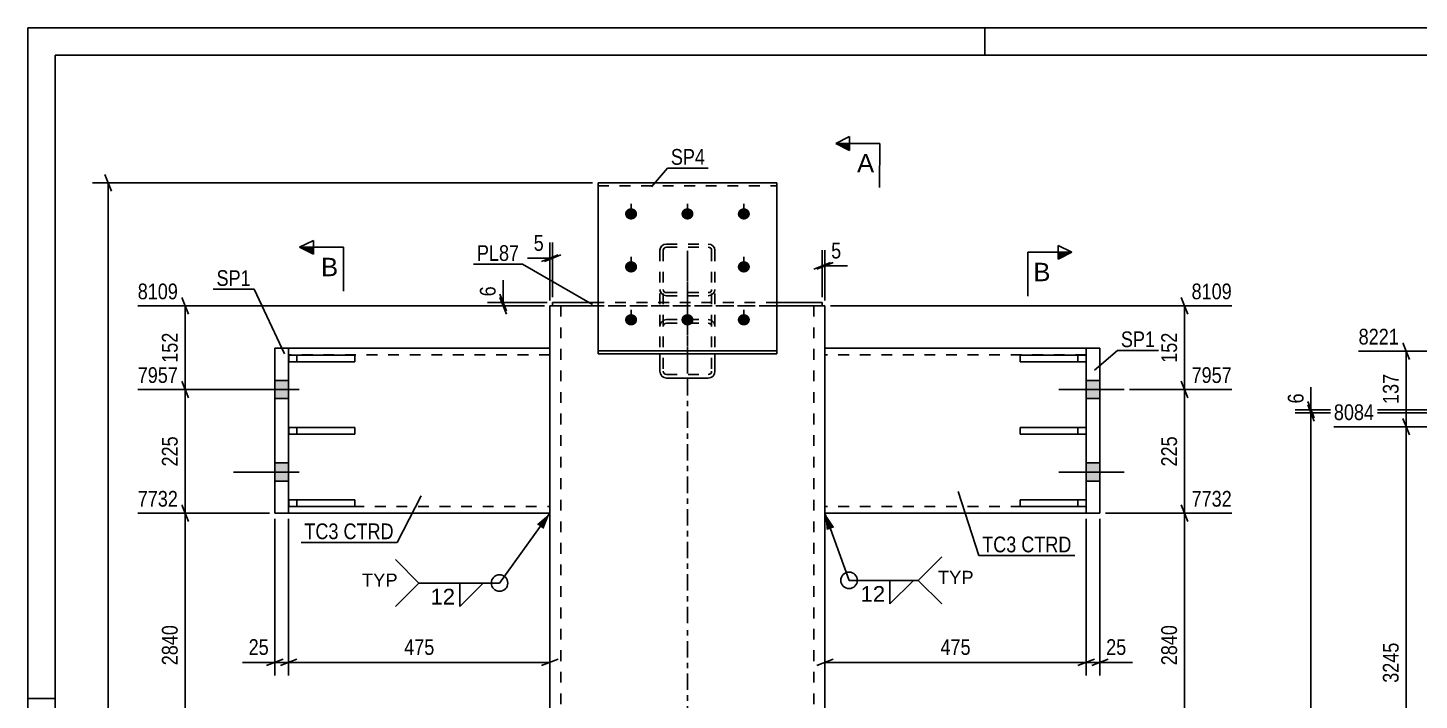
# Model space of a CAD drawing. Header units: millimetres. Extents: x 0 to 594, y 0 to 420.
# Drawn here: x 0 to 253, y 297.7 to 420 of the extents above; entities that cross this region are included whole.
import ezdxf

# ---------------------------------------------------------------- set-up
doc = ezdxf.new("R2010")
doc.units = ezdxf.units.MM
doc.linetypes.add('DXK_LINE_DOT2', pattern=[3.9198, 1.9599, -1.9599])
doc.linetypes.add('DXK_LINE_DOT3', pattern=[5.9187, 2.979, -0.9799, 0.9799, -0.9799])
doc.styles.add('Arial', font='ARIAL.TTF', dxfattribs={"height": 0.2})
doc.styles.add('Arial Narrow', font='ARIALN.TTF', dxfattribs={"height": 0.2})

# ---------------------------------------------------------------- blocks, each defined once
blk = doc.blocks.new('Unknown-681868662-1134')
at = {"color": 5, "linetype": 'Continuous'}
for p, q in [((594, 420), (0, 420)), ((0, 420), (0, 0)), ((174, 415), (174, 420)), ((589, 415), (5, 415)), ((5, 415), (5, 5)), ((5, 298), (0, 298))]:
    blk.add_line(p, q, dxfattribs=at)
blk = doc.blocks.new('Part-681868662-2395 - 2326')
at = {"color": 2, "linetype": 'Continuous'}
for p, q in [((95.42, 370.02), (103.67, 370.02)), ((95.42, 370.02), (95.42, 369.42)), ((95.42, 369.42), (97.1, 369.42)), ((144.42, 370.02), (136.17, 370.02)), ((144.42, 369.42), (142.74, 369.42)), ((144.42, 370.02), (144.42, 369.42))]:
    blk.add_line(p, q, dxfattribs=at)
at = {"color": 7, "linetype": 'DXK_LINE_DOT2'}
for p, q in [((142.74, 369.42), (97.1, 369.42)), ((136.17, 370.02), (103.67, 370.02))]:
    blk.add_line(p, q, dxfattribs=at)
blk = doc.blocks.new('Part-681868662-2547 - 2326')
at = {"color": 2, "linetype": 'Continuous'}
for p, q in [((103.67, 391.79), (136.17, 391.79)), ((103.67, 391.79), (103.67, 360.7)), ((136.17, 391.79), (136.17, 360.7)), ((103.67, 361.25), (136.17, 361.25)), ((103.67, 360.7), (136.17, 360.7))]:
    blk.add_line(p, q, dxfattribs=at)
at = {"color": 7, "linetype": 'DXK_LINE_DOT2'}
blk.add_line((103.67, 391.24), (136.17, 391.24), dxfattribs=at)
blk = doc.blocks.new('Part-681868662-2400 - 2326')
at = {"color": 2, "linetype": 'Continuous'}
for p, q in [((47.43, 334.15), (59.43, 334.15)), ((47.43, 334.15), (47.43, 332.95)), ((59.43, 334.15), (59.43, 332.95)), ((47.43, 332.95), (59.43, 332.95))]:
    blk.add_line(p, q, dxfattribs=at)
at = {"color": 7, "linetype": 'DXK_LINE_DOT2'}
blk.add_line((48.93, 332.95), (48.93, 334.15), dxfattribs=at)
blk = doc.blocks.new('Part-681868662-2336 - 2326')
at = {"color": 7, "linetype": 'DXK_LINE_DOT3'}
for p, q in [((119.92, 311.7), (119.92, 379.42)), ((119.92, 216.7), (119.92, 310.7))]:
    blk.add_line(p, q, dxfattribs=at)
at = {"color": 2, "linetype": 'Continuous'}
for p, q in [((94.92, 311.7), (94.92, 369.42)), ((94.92, 369.42), (95.42, 369.42)), ((97.1, 369.42), (98.92, 369.42)), ((98.92, 369.42), (103.67, 369.42)), ((142.74, 369.42), (136.17, 369.42)), ((144.92, 369.42), (144.42, 369.42)), ((144.92, 369.42), (144.92, 311.7)), ((94.92, 216.7), (94.92, 310.7)), ((144.92, 310.7), (144.92, 216.7))]:
    blk.add_line(p, q, dxfattribs=at)
at = {"color": 7, "linetype": 'DXK_LINE_DOT2'}
for p, q in [((94.92, 369.42), (97.1, 369.42)), ((95.42, 369.42), (96.09, 369.42)), ((96.92, 369.42), (96.92, 311.7)), ((136.17, 369.42), (103.67, 369.42)), ((144.42, 369.42), (140.92, 369.42)), ((142.92, 369.42), (142.92, 311.7)), ((96.92, 310.7), (96.92, 216.7)), ((142.92, 310.7), (142.92, 216.7))]:
    blk.add_line(p, q, dxfattribs=at)
blk = doc.blocks.new('Bolt-681868662-2354 - 2326')
at = {"linetype": 'Continuous'}
for points in [[(192.42, 355.85), (192.42, 352.55), (194.92, 352.55), (194.92, 355.85)], [(192.42, 355.85), (192.42, 352.55), (194.92, 352.55), (194.92, 355.85)], [(192.42, 340.85), (192.42, 337.55), (194.92, 337.55), (194.92, 340.85)], [(192.42, 340.85), (192.42, 337.55), (194.92, 337.55), (194.92, 340.85)]]:
    blk.add_hatch(color=1, dxfattribs=at).paths.add_polyline_path(points)
at = {"color": 1, "linetype": 'Continuous'}
for p, q in [((199.32, 354.2), (187.42, 354.2)), ((199.32, 354.2), (187.42, 354.2)), ((194.92, 355.85), (192.42, 355.85)), ((194.92, 355.85), (192.42, 355.85)), ((194.92, 352.55), (192.42, 352.55)), ((194.92, 352.55), (192.42, 352.55)), ((199.32, 339.2), (187.42, 339.2)), ((199.32, 339.2), (187.42, 339.2)), ((194.92, 340.85), (192.42, 340.85)), ((194.92, 340.85), (192.42, 340.85)), ((194.92, 337.55), (192.42, 337.55)), ((194.92, 337.55), (192.42, 337.55))]:
    blk.add_line(p, q, dxfattribs=at)
blk = doc.blocks.new('Part-681868662-2420 - 2326')
at = {"color": 2, "linetype": 'Continuous'}
for p, q in [((44.92, 361.7), (44.92, 331.7)), ((47.42, 361.7), (44.92, 361.7)), ((47.42, 331.7), (47.42, 361.7)), ((44.92, 331.7), (47.42, 331.7))]:
    blk.add_line(p, q, dxfattribs=at)
blk = doc.blocks.new('Bolt-681868662-2356 - 2326')
at = {"linetype": 'Continuous'}
for points in [[(44.92, 355.85), (44.92, 352.55), (47.42, 352.55), (47.42, 355.85)], [(44.92, 355.85), (44.92, 352.55), (47.42, 352.55), (47.42, 355.85)], [(44.92, 340.85), (44.92, 337.55), (47.42, 337.55), (47.42, 340.85)], [(44.92, 340.85), (44.92, 337.55), (47.42, 337.55), (47.42, 340.85)]]:
    blk.add_hatch(color=1, dxfattribs=at).paths.add_polyline_path(points)
at = {"color": 1, "linetype": 'Continuous'}
for p, q in [((49.32, 354.2), (37.42, 354.2)), ((49.32, 354.2), (37.42, 354.2)), ((47.42, 355.85), (44.92, 355.85)), ((47.42, 355.85), (44.92, 355.85)), ((47.42, 352.55), (44.92, 352.55)), ((47.42, 352.55), (44.92, 352.55)), ((49.32, 339.2), (37.42, 339.2)), ((49.32, 339.2), (37.42, 339.2)), ((47.42, 340.85), (44.92, 340.85)), ((47.42, 340.85), (44.92, 340.85)), ((47.42, 337.55), (44.92, 337.55)), ((47.42, 337.55), (44.92, 337.55))]:
    blk.add_line(p, q, dxfattribs=at)
blk = doc.blocks.new('Bolt-681868662-2357 - 2326')
at = {"color": 1, "linetype": 'DXK_LINE_DOT2'}
for p, q in [((109.67, 387.14), (109.67, 384.3)), ((119.92, 387.14), (119.92, 384.3)), ((130.17, 387.14), (130.17, 384.3)), ((109.67, 377.51), (109.67, 374.67)), ((130.17, 377.51), (130.17, 374.67)), ((109.67, 367.88), (109.67, 365.04)), ((119.92, 367.88), (119.92, 365.04)), ((130.17, 367.88), (130.17, 365.04))]:
    blk.add_line(p, q, dxfattribs=at)
blk = doc.blocks.new('Part-681868662-2430 - 2326')
at = {"color": 2, "linetype": 'Continuous'}
for p, q in [((194.92, 361.7), (192.42, 361.7)), ((192.42, 361.7), (192.42, 331.7)), ((194.92, 331.7), (194.92, 361.7)), ((192.42, 331.7), (194.92, 331.7))]:
    blk.add_line(p, q, dxfattribs=at)
blk = doc.blocks.new('Part-681868662-2371 - 2326')
at = {"color": 7, "linetype": 'DXK_LINE_DOT2'}
for p, q in [((59.43, 360.45), (47.43, 360.45)), ((47.43, 360.45), (47.43, 359.25)), ((47.43, 359.25), (59.43, 359.25)), ((48.93, 360.45), (48.93, 359.25)), ((59.43, 359.25), (59.43, 360.45))]:
    blk.add_line(p, q, dxfattribs=at)
blk = doc.blocks.new('Part-681868662-2373 - 2326')
at = {"color": 7, "linetype": 'DXK_LINE_DOT2'}
for p, q in [((59.43, 347.3), (47.43, 347.3)), ((47.43, 347.3), (47.43, 346.1)), ((48.93, 346.1), (48.93, 347.3)), ((59.43, 346.1), (59.43, 347.3)), ((47.43, 346.1), (59.43, 346.1))]:
    blk.add_line(p, q, dxfattribs=at)
blk = doc.blocks.new('Part-681868662-2374 - 2326')
at = {"color": 2, "linetype": 'Continuous'}
for p, q in [((47.43, 360.45), (59.43, 360.45)), ((47.43, 360.45), (47.43, 359.25)), ((47.43, 359.25), (59.43, 359.25)), ((59.43, 360.45), (59.43, 359.25))]:
    blk.add_line(p, q, dxfattribs=at)
at = {"color": 7, "linetype": 'DXK_LINE_DOT2'}
blk.add_line((48.93, 359.25), (48.93, 360.45), dxfattribs=at)
blk = doc.blocks.new('Part-681868662-2376 - 2326')
at = {"color": 2, "linetype": 'Continuous'}
for p, q in [((47.43, 347.3), (59.43, 347.3)), ((47.43, 347.3), (47.43, 346.1)), ((59.43, 347.3), (59.43, 346.1)), ((47.43, 346.1), (59.43, 346.1))]:
    blk.add_line(p, q, dxfattribs=at)
at = {"color": 7, "linetype": 'DXK_LINE_DOT2'}
blk.add_line((48.93, 346.1), (48.93, 347.3), dxfattribs=at)
blk = doc.blocks.new('Part-681868662-2377 - 2326')
at = {"color": 7, "linetype": 'DXK_LINE_DOT2'}
for p, q in [((192.42, 360.45), (180.42, 360.45)), ((180.42, 360.45), (180.42, 359.25)), ((180.42, 359.25), (192.42, 359.25)), ((190.92, 360.45), (190.92, 359.25)), ((192.42, 359.25), (192.42, 360.45))]:
    blk.add_line(p, q, dxfattribs=at)
blk = doc.blocks.new('Part-681868662-2379 - 2326')
at = {"color": 7, "linetype": 'DXK_LINE_DOT2'}
for p, q in [((192.42, 347.3), (180.42, 347.3)), ((180.42, 347.3), (180.42, 346.1)), ((190.92, 346.1), (190.92, 347.3)), ((192.42, 346.1), (192.42, 347.3)), ((180.42, 346.1), (192.42, 346.1))]:
    blk.add_line(p, q, dxfattribs=at)
blk = doc.blocks.new('Part-681868662-2380 - 2326')
at = {"color": 2, "linetype": 'Continuous'}
for p, q in [((192.42, 360.45), (180.42, 360.45)), ((180.42, 359.25), (180.42, 360.45)), ((192.42, 359.25), (180.42, 359.25)), ((192.42, 360.45), (192.42, 359.25))]:
    blk.add_line(p, q, dxfattribs=at)
at = {"color": 7, "linetype": 'DXK_LINE_DOT2'}
blk.add_line((190.92, 359.25), (190.92, 360.45), dxfattribs=at)
blk = doc.blocks.new('Part-681868662-2382 - 2326')
at = {"color": 2, "linetype": 'Continuous'}
for p, q in [((192.42, 347.3), (180.42, 347.3)), ((180.42, 346.1), (180.42, 347.3)), ((192.42, 347.3), (192.42, 346.1)), ((192.42, 346.1), (180.42, 346.1))]:
    blk.add_line(p, q, dxfattribs=at)
at = {"color": 7, "linetype": 'DXK_LINE_DOT2'}
blk.add_line((190.92, 346.1), (190.92, 347.3), dxfattribs=at)
blk = doc.blocks.new('Part-681868662-2388 - 2326')
at = {"color": 7, "linetype": 'DXK_LINE_DOT2'}
for p, q in [((136.17, 391.79), (103.67, 391.79)), ((103.67, 391.79), (103.67, 360.7)), ((103.67, 391.24), (136.17, 391.24)), ((136.17, 360.7), (136.17, 391.79)), ((136.17, 361.25), (103.67, 361.25)), ((103.67, 360.7), (136.17, 360.7))]:
    blk.add_line(p, q, dxfattribs=at)
blk = doc.blocks.new('Part-681868662-2390 - 2326')
at = {"color": 7, "linetype": 'DXK_LINE_DOT2'}
for p, q in [((114.92, 379.54), (115.01, 379.97)), ((114.92, 379.54), (114.92, 357.56)), ((115.01, 379.97), (115.28, 380.34)), ((115.28, 380.34), (115.66, 380.58)), ((115.57, 379.76), (115.52, 379.54)), ((115.52, 379.54), (115.52, 357.56)), ((115.7, 379.94), (115.57, 379.76)), ((115.66, 380.58), (116.12, 380.67)), ((115.89, 380.06), (115.7, 379.94)), ((116.12, 380.11), (115.89, 380.06)), ((116.12, 380.67), (123.72, 380.67)), ((116.12, 380.11), (123.72, 380.11)), ((123.72, 380.67), (124.18, 380.58)), ((123.95, 380.06), (123.72, 380.11)), ((124.15, 379.94), (123.95, 380.06)), ((124.28, 379.76), (124.15, 379.94)), ((124.18, 380.58), (124.57, 380.34)), ((124.32, 379.54), (124.28, 379.76)), ((124.32, 379.54), (124.32, 357.56)), ((124.57, 380.34), (124.83, 379.97)), ((124.83, 379.97), (124.92, 379.54)), ((124.92, 379.54), (124.92, 357.56)), ((115.01, 371.97), (114.92, 372.4)), ((115.28, 371.6), (115.01, 371.97)), ((115.52, 372.4), (115.57, 372.18)), ((115.57, 372.18), (115.7, 372)), ((115.7, 372), (115.89, 371.88)), ((115.89, 371.88), (116.12, 371.84)), ((123.72, 371.84), (123.95, 371.88)), ((123.95, 371.88), (124.15, 372)), ((124.15, 372), (124.28, 372.18)), ((124.28, 372.18), (124.32, 372.4)), ((124.83, 371.97), (124.57, 371.6)), ((124.92, 372.4), (124.83, 371.97)), ((115.66, 371.36), (115.28, 371.6)), ((116.12, 371.27), (115.66, 371.36)), ((116.12, 371.84), (123.72, 371.84)), ((116.12, 371.27), (123.72, 371.27)), ((124.18, 371.36), (123.72, 371.27)), ((124.57, 371.6), (124.18, 371.36)), ((116.12, 366.92), (115.66, 366.82)), ((116.12, 366.92), (123.72, 366.92)), ((124.18, 366.82), (123.72, 366.92)), ((115.01, 366.13), (114.92, 365.64)), ((115.52, 365.64), (115.57, 365.89)), ((115.57, 365.89), (115.7, 366.09)), ((115.7, 366.09), (115.89, 366.23)), ((115.89, 366.23), (116.12, 366.28)), ((116.12, 366.28), (123.72, 366.28)), ((123.72, 366.28), (123.95, 366.23)), ((123.95, 366.23), (124.15, 366.09)), ((124.15, 366.09), (124.28, 365.89)), ((124.28, 365.89), (124.32, 365.64)), ((124.92, 365.64), (124.83, 366.13)), ((114.92, 357.56), (115.01, 357.07)), ((115.57, 357.31), (115.52, 357.56)), ((115.7, 357.1), (115.57, 357.31)), ((115.89, 356.97), (115.7, 357.1)), ((116.12, 356.92), (115.89, 356.97)), ((116.12, 356.92), (123.72, 356.92)), ((123.95, 356.97), (123.72, 356.92)), ((124.15, 357.1), (123.95, 356.97)), ((124.28, 357.31), (124.15, 357.1)), ((124.32, 357.56), (124.28, 357.31)), ((124.83, 357.07), (124.92, 357.56)), ((115.66, 356.38), (116.12, 356.28)), ((116.12, 356.28), (123.72, 356.28)), ((123.72, 356.28), (124.18, 356.38))]:
    blk.add_line(p, q, dxfattribs=at)
at = {"color": 7, "linetype": 'DXK_LINE_DOT3'}
blk.add_line((119.92, 379.39), (119.92, 358.18), dxfattribs=at)
at = {"color": 7, "linetype": 'DXK_LINE_DOT2'}
for centre, start, end in [((116.18, 365.69), 114.32, 159.2417), ((123.67, 365.69), 20.7583, 65.68), ((116.18, 357.51), 200.7583, 245.68), ((123.67, 357.51), 294.32, 339.2417)]:
    blk.add_arc(centre, 1.24, start, end, dxfattribs=at)
blk = doc.blocks.new('Part-681868662-2397 - 2326')
at = {"color": 7, "linetype": 'DXK_LINE_DOT2'}
for p, q in [((59.43, 334.15), (47.43, 334.15)), ((47.43, 334.15), (47.43, 332.95)), ((48.93, 334.15), (48.93, 332.95)), ((59.43, 332.95), (59.43, 334.15)), ((47.43, 332.95), (59.43, 332.95))]:
    blk.add_line(p, q, dxfattribs=at)
blk = doc.blocks.new('Part-681868662-2411 - 2326')
at = {"color": 7, "linetype": 'DXK_LINE_DOT2'}
for p, q in [((192.42, 334.15), (180.42, 334.15)), ((180.42, 334.15), (180.42, 332.95)), ((190.92, 334.15), (190.92, 332.95)), ((192.42, 332.95), (192.42, 334.15)), ((180.42, 332.95), (192.42, 332.95))]:
    blk.add_line(p, q, dxfattribs=at)
blk = doc.blocks.new('Part-681868662-2414 - 2326')
at = {"color": 2, "linetype": 'Continuous'}
for p, q in [((192.42, 334.15), (180.42, 334.15)), ((180.42, 332.95), (180.42, 334.15)), ((192.42, 334.15), (192.42, 332.95)), ((192.42, 332.95), (180.42, 332.95))]:
    blk.add_line(p, q, dxfattribs=at)
at = {"color": 7, "linetype": 'DXK_LINE_DOT2'}
blk.add_line((190.92, 332.95), (190.92, 334.15), dxfattribs=at)
blk = doc.blocks.new('Part-681868662-2492 - 2326')
at = {"color": 2, "linetype": 'Continuous'}
for p, q in [((94.92, 361.7), (47.42, 361.7)), ((47.42, 331.7), (94.92, 331.7))]:
    blk.add_line(p, q, dxfattribs=at)
at = {"color": 7, "linetype": 'DXK_LINE_DOT2'}
for p, q in [((47.42, 361.7), (47.42, 331.7)), ((94.92, 360.5), (47.42, 360.5)), ((94.92, 331.7), (94.92, 361.7)), ((47.42, 332.9), (94.92, 332.9))]:
    blk.add_line(p, q, dxfattribs=at)
blk = doc.blocks.new('Part-681868662-2504 - 2326')
at = {"color": 2, "linetype": 'Continuous'}
for p, q in [((192.42, 361.7), (144.92, 361.7)), ((192.42, 331.7), (144.92, 331.7))]:
    blk.add_line(p, q, dxfattribs=at)
at = {"color": 7, "linetype": 'DXK_LINE_DOT2'}
for p, q in [((144.92, 361.7), (144.92, 331.7)), ((192.42, 360.5), (144.92, 360.5)), ((192.42, 331.7), (192.42, 361.7)), ((192.42, 332.9), (144.92, 332.9))]:
    blk.add_line(p, q, dxfattribs=at)
blk = doc.blocks.new('Part-681868662-2525 - 2326')
at = {"color": 7, "linetype": 'DXK_LINE_DOT2'}
for p, q in [((115.01, 379.97), (114.92, 379.54)), ((114.92, 379.54), (114.92, 360.7)), ((115.28, 380.34), (115.01, 379.97)), ((115.66, 380.58), (115.28, 380.34)), ((115.52, 379.54), (115.57, 379.76)), ((115.52, 379.54), (115.52, 357.56)), ((115.57, 379.76), (115.7, 379.94)), ((116.12, 380.67), (115.66, 380.58)), ((115.7, 379.94), (115.89, 380.06)), ((115.89, 380.06), (116.12, 380.11)), ((116.12, 380.67), (123.72, 380.67)), ((116.12, 380.11), (123.72, 380.11)), ((124.18, 380.58), (123.72, 380.67)), ((123.72, 380.11), (123.95, 380.06)), ((123.95, 380.06), (124.15, 379.94)), ((124.15, 379.94), (124.28, 379.76)), ((124.57, 380.34), (124.18, 380.58)), ((124.28, 379.76), (124.32, 379.54)), ((124.32, 379.54), (124.32, 357.56)), ((124.83, 379.97), (124.57, 380.34)), ((124.92, 379.54), (124.83, 379.97)), ((124.92, 379.54), (124.92, 360.7)), ((114.92, 372.4), (115.01, 371.97)), ((115.01, 371.97), (115.28, 371.6)), ((115.57, 372.18), (115.52, 372.4)), ((115.7, 372), (115.57, 372.18)), ((115.89, 371.88), (115.7, 372)), ((116.12, 371.84), (115.89, 371.88)), ((123.95, 371.88), (123.72, 371.84)), ((124.15, 372), (123.95, 371.88)), ((124.28, 372.18), (124.15, 372)), ((124.32, 372.4), (124.28, 372.18)), ((124.57, 371.6), (124.83, 371.97)), ((124.83, 371.97), (124.92, 372.4)), ((115.28, 371.6), (115.66, 371.36)), ((115.66, 371.36), (116.12, 371.27)), ((116.12, 371.84), (123.72, 371.84)), ((116.12, 371.27), (123.72, 371.27)), ((123.72, 371.27), (124.18, 371.36)), ((124.18, 371.36), (124.57, 371.6)), ((115.66, 366.82), (116.12, 366.92)), ((116.12, 366.92), (123.72, 366.92)), ((123.72, 366.92), (124.18, 366.82)), ((114.92, 365.64), (115.01, 366.13)), ((115.57, 365.89), (115.52, 365.64)), ((115.7, 366.09), (115.57, 365.89)), ((115.89, 366.23), (115.7, 366.09)), ((116.12, 366.28), (115.89, 366.23)), ((116.12, 366.28), (123.72, 366.28)), ((123.95, 366.23), (123.72, 366.28)), ((124.15, 366.09), (123.95, 366.23)), ((124.28, 365.89), (124.15, 366.09)), ((124.32, 365.64), (124.28, 365.89)), ((124.83, 366.13), (124.92, 365.64)), ((115.52, 357.56), (115.57, 357.31)), ((115.57, 357.31), (115.7, 357.1)), ((115.7, 357.1), (115.89, 356.97)), ((115.89, 356.97), (116.12, 356.92)), ((116.12, 356.92), (123.72, 356.92)), ((123.72, 356.92), (123.95, 356.97)), ((123.95, 356.97), (124.15, 357.1)), ((124.15, 357.1), (124.28, 357.31)), ((124.28, 357.31), (124.32, 357.56))]:
    blk.add_line(p, q, dxfattribs=at)
at = {"color": 7, "linetype": 'DXK_LINE_DOT3'}
blk.add_line((119.92, 358.18), (119.92, 379.39), dxfattribs=at)
at = {"color": 2, "linetype": 'Continuous'}
for p, q in [((114.92, 360.7), (114.92, 357.56)), ((124.92, 360.7), (124.92, 357.56)), ((115.01, 357.07), (114.92, 357.56)), ((124.92, 357.56), (124.83, 357.07)), ((116.12, 356.28), (115.66, 356.38)), ((116.12, 356.28), (123.72, 356.28)), ((124.18, 356.38), (123.72, 356.28))]:
    blk.add_line(p, q, dxfattribs=at)
at = {"color": 7, "linetype": 'DXK_LINE_DOT2'}
for centre, start, end in [((116.18, 365.69), 114.32, 159.2417), ((123.67, 365.69), 20.7583, 65.68)]:
    blk.add_arc(centre, 1.24, start, end, dxfattribs=at)
at = {"color": 2, "linetype": 'Continuous'}
for centre, start, end in [((116.18, 357.51), 200.7583, 245.68), ((123.67, 357.51), 294.32, 339.2417)]:
    blk.add_arc(centre, 1.24, start, end, dxfattribs=at)
blk = doc.blocks.new('Bolt-681868662-2548 - 2326')
at = {"linetype": 'Continuous'}
for points in [[(109.67, 385.12), (109.44, 385.14), (109.23, 385.21), (109.03, 385.31), (108.86, 385.46), (108.72, 385.63), (108.63, 385.83), (108.58, 386.04), (108.58, 386.26), (108.63, 386.47), (108.72, 386.67), (108.86, 386.84), (109.03, 386.99), (109.23, 387.09), (109.44, 387.16), (109.67, 387.18), (109.9, 387.16), (110.12, 387.09), (110.32, 386.99), (110.49, 386.84), (110.63, 386.67), (110.72, 386.47), (110.77, 386.26), (110.77, 386.04), (110.72, 385.83), (110.63, 385.63), (110.49, 385.46), (110.32, 385.31), (110.12, 385.21), (109.9, 385.14)], [(119.92, 385.12), (119.69, 385.14), (119.48, 385.21), (119.28, 385.31), (119.11, 385.46), (118.97, 385.63), (118.88, 385.83), (118.83, 386.04), (118.83, 386.26), (118.88, 386.47), (118.97, 386.67), (119.11, 386.84), (119.28, 386.99), (119.48, 387.09), (119.69, 387.16), (119.92, 387.18), (120.15, 387.16), (120.37, 387.09), (120.57, 386.99), (120.74, 386.84), (120.88, 386.67), (120.97, 386.47), (121.02, 386.26), (121.02, 386.04), (120.97, 385.83), (120.88, 385.63), (120.74, 385.46), (120.57, 385.31), (120.37, 385.21), (120.15, 385.14)], [(130.17, 385.12), (129.94, 385.14), (129.73, 385.21), (129.53, 385.31), (129.36, 385.46), (129.22, 385.63), (129.13, 385.83), (129.08, 386.04), (129.08, 386.26), (129.13, 386.47), (129.22, 386.67), (129.36, 386.84), (129.53, 386.99), (129.73, 387.09), (129.94, 387.16), (130.17, 387.18), (130.4, 387.16), (130.62, 387.09), (130.82, 386.99), (130.99, 386.84), (131.13, 386.67), (131.22, 386.47), (131.27, 386.26), (131.27, 386.04), (131.22, 385.83), (131.13, 385.63), (130.99, 385.46), (130.82, 385.31), (130.62, 385.21), (130.4, 385.14)], [(109.67, 375.48), (109.44, 375.51), (109.23, 375.57), (109.03, 375.68), (108.86, 375.83), (108.72, 376), (108.63, 376.2), (108.58, 376.41), (108.58, 376.63), (108.63, 376.84), (108.72, 377.03), (108.86, 377.21), (109.03, 377.35), (109.23, 377.46), (109.44, 377.53), (109.67, 377.55), (109.9, 377.53), (110.12, 377.46), (110.32, 377.35), (110.49, 377.21), (110.63, 377.03), (110.72, 376.84), (110.77, 376.63), (110.77, 376.41), (110.72, 376.2), (110.63, 376), (110.49, 375.83), (110.32, 375.68), (110.12, 375.57), (109.9, 375.51)], [(130.17, 375.48), (129.94, 375.51), (129.73, 375.57), (129.53, 375.68), (129.36, 375.83), (129.22, 376), (129.13, 376.2), (129.08, 376.41), (129.08, 376.63), (129.13, 376.84), (129.22, 377.03), (129.36, 377.21), (129.53, 377.35), (129.73, 377.46), (129.94, 377.53), (130.17, 377.55), (130.4, 377.53), (130.62, 377.46), (130.82, 377.35), (130.99, 377.21), (131.13, 377.03), (131.22, 376.84), (131.27, 376.63), (131.27, 376.41), (131.22, 376.2), (131.13, 376), (130.99, 375.83), (130.82, 375.68), (130.62, 375.57), (130.4, 375.51)], [(109.67, 365.85), (109.44, 365.87), (109.23, 365.94), (109.03, 366.05), (108.86, 366.19), (108.72, 366.37), (108.63, 366.57), (108.58, 366.78), (108.58, 366.99), (108.63, 367.21), (108.72, 367.4), (108.86, 367.58), (109.03, 367.72), (109.23, 367.83), (109.44, 367.9), (109.67, 367.92), (109.9, 367.9), (110.12, 367.83), (110.32, 367.72), (110.49, 367.58), (110.63, 367.4), (110.72, 367.21), (110.77, 366.99), (110.77, 366.78), (110.72, 366.57), (110.63, 366.37), (110.49, 366.19), (110.32, 366.05), (110.12, 365.94), (109.9, 365.87)], [(119.92, 365.85), (119.69, 365.87), (119.48, 365.94), (119.28, 366.05), (119.11, 366.19), (118.97, 366.37), (118.88, 366.57), (118.83, 366.78), (118.83, 366.99), (118.88, 367.21), (118.97, 367.4), (119.11, 367.58), (119.28, 367.72), (119.48, 367.83), (119.69, 367.9), (119.92, 367.92), (120.15, 367.9), (120.37, 367.83), (120.57, 367.72), (120.74, 367.58), (120.88, 367.4), (120.97, 367.21), (121.02, 366.99), (121.02, 366.78), (120.97, 366.57), (120.88, 366.37), (120.74, 366.19), (120.57, 366.05), (120.37, 365.94), (120.15, 365.87)], [(130.17, 365.85), (129.94, 365.87), (129.73, 365.94), (129.53, 366.05), (129.36, 366.19), (129.22, 366.37), (129.13, 366.57), (129.08, 366.78), (129.08, 366.99), (129.13, 367.21), (129.22, 367.4), (129.36, 367.58), (129.53, 367.72), (129.73, 367.83), (129.94, 367.9), (130.17, 367.92), (130.4, 367.9), (130.62, 367.83), (130.82, 367.72), (130.99, 367.58), (131.13, 367.4), (131.22, 367.21), (131.27, 366.99), (131.27, 366.78), (131.22, 366.57), (131.13, 366.37), (130.99, 366.19), (130.82, 366.05), (130.62, 365.94), (130.4, 365.87)]]:
    blk.add_hatch(color=1, dxfattribs=at).paths.add_polyline_path(points)
at = {"color": 1, "linetype": 'Continuous'}
for p, q in [((109.67, 385.16), (109.67, 388)), ((119.92, 385.16), (119.92, 388)), ((130.17, 385.16), (130.17, 388)), ((109.67, 375.53), (109.67, 378.36)), ((130.17, 375.53), (130.17, 378.36)), ((109.67, 365.89), (109.67, 368.73)), ((119.92, 365.89), (119.92, 368.73)), ((130.17, 365.89), (130.17, 368.73))]:
    blk.add_line(p, q, dxfattribs=at)
blk = doc.blocks.new('StraightDimension-681868662-2714 - 2326')
at = {"color": 7, "linetype": 'Continuous'}
for p, q in [((47.42, 330.7), (47.42, 302.18)), ((94.92, 330.7), (94.92, 302.18)), ((48.92, 305.18), (45.92, 303.98)), ((47.42, 304.58), (94.92, 304.58)), ((93.42, 303.98), (96.42, 305.18))]:
    blk.add_line(p, q, dxfattribs=at)
at = {"color": 0}
blk.add_wipeout([(74.51, 305.33), (74.51, 309.53), (67.83, 309.53), (67.83, 305.33)], dxfattribs=at)
at = {"color": 3, "style": 'Arial Narrow'}
blk.add_text('475', height=2.863, dxfattribs=at).set_placement((68.43, 305.93))
blk = doc.blocks.new('StraightDimension-681868662-12971 - 2326')
at = {"color": 7, "linetype": 'Continuous'}
for p, q in [((145.92, 369.42), (218.89, 369.42)), ((210.88, 367.92), (209.68, 370.92)), ((210.28, 354.2), (210.28, 369.42)), ((200.32, 354.2), (218.89, 354.2)), ((209.68, 355.7), (210.88, 352.7))]:
    blk.add_line(p, q, dxfattribs=at)
at = {"color": 0, "linetype": 'Continuous'}
blk.add_wipeout([(219.49, 370.02), (219.49, 374.22), (210.98, 374.22), (210.98, 370.02)], dxfattribs=at)
at = {"color": 0}
blk.add_wipeout([(209.53, 365.15), (205.33, 365.15), (205.33, 358.47), (209.53, 358.47)], dxfattribs=at)
at = {"color": 3, "linetype": 'Continuous', "style": 'Arial Narrow'}
blk.add_text('8109', height=2.863, dxfattribs=at).set_placement((211.58, 370.62))
at = {"color": 3, "style": 'Arial Narrow'}
blk.add_text('152', height=2.863, rotation=90.0002, dxfattribs=at).set_placement((208.93, 359.07))
blk = doc.blocks.new('StraightDimension-681868662-2611 - 2326')
at = {"color": 7, "linetype": 'Continuous'}
for p, q in [((144.42, 371.02), (144.42, 379.54)), ((144.92, 370.42), (144.92, 379.54)), ((142.92, 376.09), (145.92, 377.29)), ((146.42, 377.29), (143.42, 376.09)), ((144.42, 376.69), (144.92, 376.69))]:
    blk.add_line(p, q, dxfattribs=at)
at = {"color": 0}
blk.add_wipeout([(148.47, 377.44), (148.47, 381.64), (145.45, 381.64), (145.45, 377.44)], dxfattribs=at)
at = {"color": 7, "linetype": 'Continuous'}
blk.add_line((144.92, 376.69), (149, 376.69), dxfattribs=at)
blk.add_line((144.92, 376.69), (149, 376.69), dxfattribs=at)
at = {"color": 3, "style": 'Arial Narrow'}
blk.add_text('5', height=2.86, dxfattribs=at).set_placement((146.05, 378.04))
blk = doc.blocks.new('StraightDimension-681868662-12973 - 2326')
at = {"color": 7, "linetype": 'Continuous'}
for p, q in [((195.92, 331.7), (218.89, 331.7)), ((210.88, 330.2), (209.68, 333.2)), ((210.28, 283.7), (210.28, 331.7)), ((200.32, 283.7), (218.89, 283.7)), ((209.68, 285.2), (210.88, 282.2))]:
    blk.add_line(p, q, dxfattribs=at)
at = {"color": 0, "linetype": 'Continuous'}
blk.add_wipeout([(219.49, 332.3), (219.49, 336.5), (210.98, 336.5), (210.98, 332.3)], dxfattribs=at)
at = {"color": 0}
blk.add_wipeout([(209.53, 311.96), (205.33, 311.96), (205.33, 303.45), (209.53, 303.45)], dxfattribs=at)
at = {"color": 3, "linetype": 'Continuous', "style": 'Arial Narrow'}
blk.add_text('7732', height=2.863, dxfattribs=at).set_placement((211.58, 332.9))
at = {"color": 3, "style": 'Arial Narrow'}
blk.add_text('2840', height=2.863, rotation=90.0002, dxfattribs=at).set_placement((208.93, 304.05))
blk = doc.blocks.new('StraightDimension-681868662-2564 - 2326')
at = {"color": 7, "linetype": 'Continuous'}
for p, q in [((94.92, 370.42), (94.92, 380.93)), ((95.42, 371.02), (95.42, 380.93)), ((93.42, 377.48), (96.42, 378.68)), ((96.92, 378.68), (93.92, 377.48)), ((94.92, 378.08), (95.42, 378.08))]:
    blk.add_line(p, q, dxfattribs=at)
at = {"color": 0}
blk.add_wipeout([(94.4, 378.83), (94.4, 383.03), (91.37, 383.03), (91.37, 378.83)], dxfattribs=at)
at = {"color": 7, "linetype": 'Continuous'}
blk.add_line((94.92, 378.08), (90.84, 378.08), dxfattribs=at)
blk.add_line((94.92, 378.08), (90.84, 378.08), dxfattribs=at)
at = {"color": 3, "style": 'Arial Narrow'}
blk.add_text('5', height=2.86, dxfattribs=at).set_placement((91.97, 379.43))
blk = doc.blocks.new('StraightDimension-681868662-2698 - 2326')
at = {"color": 7, "linetype": 'Continuous'}
for p, q in [((44.92, 330.7), (44.92, 302.18)), ((47.42, 330.7), (47.42, 302.18)), ((43.42, 303.98), (46.42, 305.18)), ((44.92, 304.58), (47.42, 304.58)), ((48.92, 305.18), (45.92, 303.98))]:
    blk.add_line(p, q, dxfattribs=at)
at = {"color": 0}
blk.add_wipeout([(44.4, 305.33), (44.4, 309.53), (39.54, 309.53), (39.54, 305.33)], dxfattribs=at)
at = {"color": 7, "linetype": 'Continuous'}
blk.add_line((44.92, 304.58), (39.02, 304.58), dxfattribs=at)
blk.add_line((44.92, 304.58), (39.02, 304.58), dxfattribs=at)
at = {"color": 3, "style": 'Arial Narrow'}
blk.add_text('25', height=2.863, dxfattribs=at).set_placement((40.14, 305.93))
blk = doc.blocks.new('StraightDimension-681868662-2706 - 2326')
at = {"color": 7, "linetype": 'Continuous'}
for p, q in [((192.42, 330.7), (192.42, 302.18)), ((194.92, 330.7), (194.92, 302.18)), ((190.92, 303.98), (193.92, 305.18)), ((192.42, 304.58), (194.92, 304.58)), ((196.42, 305.18), (193.42, 303.98))]:
    blk.add_line(p, q, dxfattribs=at)
at = {"color": 0}
blk.add_wipeout([(200.31, 305.33), (200.31, 309.53), (195.45, 309.53), (195.45, 305.33)], dxfattribs=at)
at = {"color": 7, "linetype": 'Continuous'}
blk.add_line((194.92, 304.58), (200.83, 304.58), dxfattribs=at)
blk.add_line((194.92, 304.58), (200.83, 304.58), dxfattribs=at)
at = {"color": 3, "style": 'Arial Narrow'}
blk.add_text('25', height=2.863, dxfattribs=at).set_placement((196.05, 305.93))
blk = doc.blocks.new('StraightDimension-681868662-2722 - 2326')
at = {"color": 7, "linetype": 'Continuous'}
for p, q in [((144.92, 330.7), (144.92, 302.18)), ((192.42, 330.7), (192.42, 302.18)), ((146.42, 305.18), (143.42, 303.98)), ((144.92, 304.58), (192.42, 304.58)), ((190.92, 303.98), (193.92, 305.18))]:
    blk.add_line(p, q, dxfattribs=at)
at = {"color": 0}
blk.add_wipeout([(172.01, 305.33), (172.01, 309.53), (165.33, 309.53), (165.33, 305.33)], dxfattribs=at)
at = {"color": 3, "style": 'Arial Narrow'}
blk.add_text('475', height=2.863, dxfattribs=at).set_placement((165.93, 305.93))
blk = doc.blocks.new('StraightDimension-681868662-2818 - 2326')
at = {"color": 7, "linetype": 'Continuous'}
for p, q in [((94.42, 370.02), (83.55, 370.02)), ((93.92, 369.42), (83.55, 369.42)), ((85.8, 371.52), (87, 368.52)), ((87, 367.92), (85.8, 370.92)), ((86.4, 369.42), (86.4, 370.02))]:
    blk.add_line(p, q, dxfattribs=at)
at = {"color": 0}
blk.add_wipeout([(85.65, 373.57), (81.45, 373.57), (81.45, 370.55), (85.65, 370.55)], dxfattribs=at)
at = {"color": 7, "linetype": 'Continuous'}
blk.add_line((86.4, 370.02), (86.4, 374.1), dxfattribs=at)
blk.add_line((86.4, 370.02), (86.4, 374.1), dxfattribs=at)
at = {"color": 3, "style": 'Arial Narrow'}
blk.add_text('6', height=2.86, rotation=90.0002, dxfattribs=at).set_placement((85.05, 371.15))
blk = doc.blocks.new('StraightDimension-681868662-12665 - 2326')
at = {"color": 7, "linetype": 'Continuous'}
for p, q in [((93.92, 369.42), (19.98, 369.42)), ((29.19, 367.92), (27.99, 370.92)), ((28.59, 354.2), (28.59, 369.42)), ((38.92, 354.2), (19.98, 354.2)), ((27.99, 355.7), (29.19, 352.7))]:
    blk.add_line(p, q, dxfattribs=at)
at = {"color": 0, "linetype": 'Continuous'}
blk.add_wipeout([(27.89, 370.02), (27.89, 374.22), (19.38, 374.22), (19.38, 370.02)], dxfattribs=at)
at = {"color": 0}
blk.add_wipeout([(27.84, 365.15), (23.64, 365.15), (23.64, 358.47), (27.84, 358.47)], dxfattribs=at)
at = {"color": 3, "linetype": 'Continuous', "style": 'Arial Narrow'}
blk.add_text('8109', height=2.863, dxfattribs=at).set_placement((19.98, 370.62))
at = {"color": 3, "style": 'Arial Narrow'}
blk.add_text('152', height=2.863, rotation=90.0002, dxfattribs=at).set_placement((27.24, 359.07))
blk = doc.blocks.new('StraightDimension-681868662-12666 - 2326')
at = {"color": 7, "linetype": 'Continuous'}
for p, q in [((38.92, 354.2), (19.98, 354.2)), ((29.19, 352.7), (27.99, 355.7)), ((28.59, 331.7), (28.59, 354.2)), ((43.92, 331.7), (19.98, 331.7)), ((27.99, 333.2), (29.19, 330.2))]:
    blk.add_line(p, q, dxfattribs=at)
at = {"color": 0, "linetype": 'Continuous'}
blk.add_wipeout([(27.89, 354.8), (27.89, 359), (19.38, 359), (19.38, 354.8)], dxfattribs=at)
at = {"color": 0}
blk.add_wipeout([(27.84, 346.3), (23.64, 346.3), (23.64, 339.61), (27.84, 339.61)], dxfattribs=at)
at = {"color": 3, "linetype": 'Continuous', "style": 'Arial Narrow'}
blk.add_text('7957', height=2.863, dxfattribs=at).set_placement((19.98, 355.4))
at = {"color": 3, "style": 'Arial Narrow'}
blk.add_text('225', height=2.863, rotation=90.0002, dxfattribs=at).set_placement((27.24, 340.21))
blk = doc.blocks.new('StraightDimension-681868662-12667 - 2326')
at = {"color": 7, "linetype": 'Continuous'}
for p, q in [((43.92, 331.7), (19.98, 331.7)), ((29.19, 330.2), (27.99, 333.2)), ((28.59, 283.7), (28.59, 331.7)), ((38.92, 283.7), (19.98, 283.7)), ((27.99, 285.2), (29.19, 282.2))]:
    blk.add_line(p, q, dxfattribs=at)
at = {"color": 0, "linetype": 'Continuous'}
blk.add_wipeout([(27.89, 332.3), (27.89, 336.5), (19.38, 336.5), (19.38, 332.3)], dxfattribs=at)
at = {"color": 0}
blk.add_wipeout([(27.84, 311.96), (23.64, 311.96), (23.64, 303.45), (27.84, 303.45)], dxfattribs=at)
at = {"color": 3, "linetype": 'Continuous', "style": 'Arial Narrow'}
blk.add_text('7732', height=2.863, dxfattribs=at).set_placement((19.98, 332.9))
at = {"color": 3, "style": 'Arial Narrow'}
blk.add_text('2840', height=2.863, rotation=90.0002, dxfattribs=at).set_placement((27.24, 304.05))
blk = doc.blocks.new('StraightDimension-681868662-12790 - 2326')
at = {"color": 7, "linetype": 'Continuous'}
for p, q in [((15.22, 390.29), (14.02, 393.29)), ((102.67, 391.79), (11.77, 391.79)), ((14.62, 178.2), (14.62, 391.79))]:
    blk.add_line(p, q, dxfattribs=at)
blk = doc.blocks.new('StraightDimension-681868662-12972 - 2326')
at = {"color": 7, "linetype": 'Continuous'}
for p, q in [((200.32, 354.2), (218.89, 354.2)), ((210.88, 352.7), (209.68, 355.7)), ((210.28, 331.7), (210.28, 354.2)), ((195.92, 331.7), (218.89, 331.7)), ((209.68, 333.2), (210.88, 330.2))]:
    blk.add_line(p, q, dxfattribs=at)
at = {"color": 0, "linetype": 'Continuous'}
blk.add_wipeout([(219.49, 354.8), (219.49, 359), (210.98, 359), (210.98, 354.8)], dxfattribs=at)
at = {"color": 0}
blk.add_wipeout([(209.53, 346.3), (205.33, 346.3), (205.33, 339.61), (209.53, 339.61)], dxfattribs=at)
at = {"color": 3, "linetype": 'Continuous', "style": 'Arial Narrow'}
blk.add_text('7957', height=2.863, dxfattribs=at).set_placement((211.58, 355.4))
at = {"color": 3, "style": 'Arial Narrow'}
blk.add_text('225', height=2.863, rotation=90.0002, dxfattribs=at).set_placement((208.93, 340.21))
blk = doc.blocks.new('StraightDimension-681868662-10422 - 1250')
at = {"color": 7, "linetype": 'Continuous'}
for p, q in [((304.71, 349.94), (230.44, 349.94)), ((233.89, 348.44), (232.69, 351.44)), ((233.29, 175.89), (233.29, 349.94))]:
    blk.add_line(p, q, dxfattribs=at)
blk = doc.blocks.new('StraightDimension-681868662-10421 - 1250')
at = {"color": 7, "linetype": 'Continuous'}
for p, q in [((232.69, 352.04), (233.89, 349.04)), ((305.21, 350.54), (230.44, 350.54)), ((304.71, 349.94), (230.44, 349.94)), ((233.89, 348.44), (232.69, 351.44)), ((233.29, 349.94), (233.29, 350.54))]:
    blk.add_line(p, q, dxfattribs=at)
at = {"color": 0}
blk.add_wipeout([(232.54, 354.09), (228.34, 354.09), (228.34, 351.07), (232.54, 351.07)], dxfattribs=at)
at = {"color": 7, "linetype": 'Continuous'}
blk.add_line((233.29, 350.54), (233.29, 354.62), dxfattribs=at)
blk.add_line((233.29, 350.54), (233.29, 354.62), dxfattribs=at)
at = {"color": 3, "style": 'Arial Narrow'}
blk.add_text('6', height=2.86, rotation=90.0002, dxfattribs=at).set_placement((231.94, 351.67))
blk = doc.blocks.new('StraightDimension-681868662-10607 - 1250')
at = {"color": 7, "linetype": 'Continuous'}
for p, q in [((251.17, 359.69), (249.97, 362.69)), ((266.94, 361.19), (241.95, 361.19)), ((250.57, 347.44), (250.57, 361.19)), ((304.71, 347.44), (237.45, 347.44)), ((249.97, 348.94), (251.17, 345.94))]:
    blk.add_line(p, q, dxfattribs=at)
at = {"color": 0, "linetype": 'Continuous'}
blk.add_wipeout([(249.87, 361.79), (249.87, 365.99), (241.35, 365.99), (241.35, 361.79)], dxfattribs=at)
at = {"color": 0}
blk.add_wipeout([(249.82, 357.65), (245.62, 357.65), (245.62, 350.97), (249.82, 350.97)], dxfattribs=at)
at = {"color": 3, "linetype": 'Continuous', "style": 'Arial Narrow'}
blk.add_text('8221', height=2.863, dxfattribs=at).set_placement((241.95, 362.39))
at = {"color": 3, "style": 'Arial Narrow'}
blk.add_text('137', height=2.863, rotation=90.0002, dxfattribs=at).set_placement((249.22, 351.57))
blk = doc.blocks.new('StraightDimension-681868662-10608 - 1250')
at = {"color": 7, "linetype": 'Continuous'}
for p, q in [((304.71, 347.44), (237.45, 347.44)), ((251.17, 345.94), (249.97, 348.94)), ((250.57, 261.6), (250.57, 347.44)), ((249.97, 263.1), (251.17, 260.1)), ((281.03, 261.6), (241.95, 261.6))]:
    blk.add_line(p, q, dxfattribs=at)
at = {"color": 0, "linetype": 'Continuous'}
blk.add_wipeout([(245.37, 348.04), (245.37, 352.24), (236.85, 352.24), (236.85, 348.04)], dxfattribs=at)
at = {"color": 0}
blk.add_wipeout([(249.82, 308.77), (245.62, 308.77), (245.62, 300.26), (249.82, 300.26)], dxfattribs=at)
at = {"color": 3, "linetype": 'Continuous', "style": 'Arial Narrow'}
blk.add_text('8084', height=2.863, dxfattribs=at).set_placement((237.45, 348.64))
at = {"color": 3, "style": 'Arial Narrow'}
blk.add_text('3245', height=2.863, rotation=90.0002, dxfattribs=at).set_placement((249.22, 300.86))
blk = doc.blocks.new('Mark-681868662-2391 - 2326')
at = {"color": 0}
blk.add_wipeout([(89.33, 377.6), (89.33, 380.6), (81.65, 380.6), (81.65, 377.6)], dxfattribs=at)
blk.add_wipeout([(89.33, 377.6), (89.33, 380.6), (81.65, 380.6), (81.65, 377.6)], dxfattribs=at)
at = {"color": 30, "linetype": 'Continuous'}
for p in [(81.05, 377), (102.64, 369.65)]:
    blk.add_line(p, (89.93, 377), dxfattribs=at)
at = {"color": 3, "style": 'Arial Narrow'}
blk.add_text('PL87', height=2.863, dxfattribs=at).set_placement((81.65, 377.6))
blk = doc.blocks.new('WeldMark-681868662-7854 - 2326')
at = {"linetype": 'Continuous'}
blk.add_hatch(color=30, dxfattribs=at).paths.add_polyline_path([(145.23, 328.63), (144.92, 331.7), (146.64, 329.13)])
at = {"color": 30, "linetype": 'Continuous'}
blk.add_line((144.92, 331.7), (149.31, 319.49), dxfattribs=at)
at = {"color": 3, "linetype": 'Continuous'}
for q in [(166.15, 323.77), (166.15, 315.2)]:
    blk.add_line((161.86, 319.49), q, dxfattribs=at)
blk.add_arc((149.31, 319.49), 1.5, 90, 270, dxfattribs=at)
at = {"color": 0}
blk.add_wipeout([(156.06, 315.39), (156.06, 318.79), (151.21, 318.79), (151.21, 315.39)], dxfattribs=at)
at = {"color": 30, "linetype": 'Continuous'}
blk.add_line((149.31, 319.49), (161.86, 319.49), dxfattribs=at)
at = {"color": 3, "linetype": 'Continuous'}
for p, q in [((156.72, 319.49), (161, 319.49)), ((161, 319.49), (156.72, 315.2)), ((156.72, 315.2), (156.72, 319.49))]:
    blk.add_line(p, q, dxfattribs=at)
blk.add_arc((149.31, 319.49), 1.5, 270, 90, dxfattribs=at)
at = {"color": 3, "style": 'Arial'}
blk.add_text('12', height=2.865, dxfattribs=at).set_placement((151.41, 315.59))
at = {"color": 0, "linetype": 'Continuous'}
blk.add_wipeout([(171.94, 318.84), (171.94, 321.34), (165.46, 321.34), (165.46, 318.84)], dxfattribs=at)
blk.add_wipeout([(171.94, 318.84), (171.94, 321.34), (165.46, 321.34), (165.46, 318.84)], dxfattribs=at)
at = {"color": 3, "linetype": 'Continuous', "style": 'Arial'}
blk.add_text('TYP', height=2.388, dxfattribs=at).set_placement((165.46, 318.84))
blk = doc.blocks.new('Mark-681868662-2416 - 2326')
at = {"color": 0}
blk.add_wipeout([(40.53, 373.05), (40.53, 376.05), (34.31, 376.05), (34.31, 373.05)], dxfattribs=at)
blk.add_wipeout([(40.53, 373.05), (40.53, 376.05), (34.31, 376.05), (34.31, 373.05)], dxfattribs=at)
at = {"color": 30, "linetype": 'Continuous'}
for p in [(33.71, 372.45), (46.66, 360.71)]:
    blk.add_line(p, (41.13, 372.45), dxfattribs=at)
at = {"color": 3, "style": 'Arial Narrow'}
blk.add_text('SP1', height=2.863, dxfattribs=at).set_placement((34.31, 373.05))
blk = doc.blocks.new('Mark-681868662-2426 - 2326')
at = {"color": 0}
blk.add_wipeout([(204.94, 361.91), (204.94, 364.91), (198.73, 364.91), (198.73, 361.91)], dxfattribs=at)
blk.add_wipeout([(204.94, 361.91), (204.94, 364.91), (198.73, 364.91), (198.73, 361.91)], dxfattribs=at)
at = {"color": 30, "linetype": 'Continuous'}
for p, q in [((193.91, 357.73), (198.13, 361.31)), ((198.13, 361.31), (205.54, 361.31))]:
    blk.add_line(p, q, dxfattribs=at)
at = {"color": 3, "style": 'Arial Narrow'}
blk.add_text('SP1', height=2.863, dxfattribs=at).set_placement((198.73, 361.91))
blk = doc.blocks.new('Mark-681868662-2488 - 2326')
at = {"color": 0}
blk.add_wipeout([(56.49, 326.98), (56.49, 329.98), (50.28, 329.98), (50.28, 326.98)], dxfattribs=at)
blk.add_wipeout([(56.49, 326.98), (56.49, 329.98), (50.28, 329.98), (50.28, 326.98)], dxfattribs=at)
blk.add_wipeout([(66.52, 326.98), (66.52, 329.98), (57.39, 329.98), (57.39, 326.98)], dxfattribs=at)
blk.add_wipeout([(66.52, 326.98), (66.52, 329.98), (57.39, 329.98), (57.39, 326.98)], dxfattribs=at)
at = {"color": 30, "linetype": 'Continuous'}
for p in [(71.54, 334.88), (49.68, 326.38)]:
    blk.add_line(p, (67.12, 326.38), dxfattribs=at)
at = {"color": 3, "style": 'Arial Narrow'}
for s, p in [('TC3', (50.28, 326.98)), ('CTRD', (57.39, 326.98))]:
    blk.add_text(s, height=2.863, dxfattribs=at).set_placement(p)
blk = doc.blocks.new('Mark-681868662-2500 - 2326')
at = {"color": 0}
blk.add_wipeout([(179.72, 324.59), (179.72, 327.59), (173.51, 327.59), (173.51, 324.59)], dxfattribs=at)
blk.add_wipeout([(179.72, 324.59), (179.72, 327.59), (173.51, 327.59), (173.51, 324.59)], dxfattribs=at)
at = {"color": 30, "linetype": 'Continuous'}
blk.add_line((169.14, 335.64), (172.91, 323.99), dxfattribs=at)
at = {"color": 0}
blk.add_wipeout([(189.75, 324.59), (189.75, 327.59), (180.62, 327.59), (180.62, 324.59)], dxfattribs=at)
blk.add_wipeout([(189.75, 324.59), (189.75, 327.59), (180.62, 327.59), (180.62, 324.59)], dxfattribs=at)
at = {"color": 30, "linetype": 'Continuous'}
blk.add_line((172.91, 323.99), (190.35, 323.99), dxfattribs=at)
at = {"color": 3, "style": 'Arial Narrow'}
for s, p in [('TC3', (173.51, 324.59)), ('CTRD', (180.62, 324.59))]:
    blk.add_text(s, height=2.863, dxfattribs=at).set_placement(p)
blk = doc.blocks.new('Mark-681868662-2543 - 2326')
at = {"color": 0}
blk.add_wipeout([(123.12, 395.09), (123.12, 398.09), (116.91, 398.09), (116.91, 395.09)], dxfattribs=at)
blk.add_wipeout([(123.12, 395.09), (123.12, 398.09), (116.91, 398.09), (116.91, 395.09)], dxfattribs=at)
at = {"color": 30, "linetype": 'Continuous'}
for p, q in [((113.36, 391.09), (116.31, 394.49)), ((116.31, 394.49), (123.72, 394.49))]:
    blk.add_line(p, q, dxfattribs=at)
at = {"color": 3, "style": 'Arial Narrow'}
blk.add_text('SP4', height=2.863, dxfattribs=at).set_placement((116.91, 395.09))
blk = doc.blocks.new('SectionMark-681868662-2865 - 2326')
at = {"linetype": 'Continuous'}
blk.add_hatch(color=6, dxfattribs=at).paths.add_polyline_path([(149.38, 398.96), (149.38, 397.71), (146.88, 398.96)])
at = {"color": 6, "linetype": 'Continuous'}
for p, q in [((146.88, 398.96), (149.38, 400.21)), ((149.38, 397.71), (149.38, 400.21)), ((154.88, 398.96), (146.88, 398.96)), ((146.88, 398.96), (149.38, 397.71))]:
    blk.add_line(p, q, dxfattribs=at)
at = {"color": 0, "linetype": 'Continuous'}
blk.add_wipeout([(153.87, 393.71), (153.88, 397.21), (150.76, 397.21), (150.76, 393.71)], dxfattribs=at)
at = {"color": 6, "linetype": 'Continuous'}
blk.add_line((154.88, 398.96), (154.87, 390.96), dxfattribs=at)
at = {"color": 3, "linetype": 'Continuous', "style": 'Arial'}
blk.add_text('A', height=3.34, rotation=-0.0115, dxfattribs=at).set_placement((150.76, 393.71))
blk = doc.blocks.new('SectionMark-681868662-2867 - 2326')
at = {"linetype": 'Continuous'}
blk.add_hatch(color=6, dxfattribs=at).paths.add_polyline_path([(187.31, 377.91), (187.31, 379.16), (189.81, 379.16)])
at = {"color": 6, "linetype": 'Continuous'}
for p, q in [((187.31, 377.91), (187.31, 380.41)), ((187.31, 380.41), (189.81, 379.16)), ((181.81, 379.16), (189.81, 379.16)), ((189.81, 379.16), (187.31, 377.91))]:
    blk.add_line(p, q, dxfattribs=at)
at = {"color": 0, "linetype": 'Continuous'}
blk.add_wipeout([(185.92, 373.91), (185.92, 377.41), (182.81, 377.41), (182.81, 373.91)], dxfattribs=at)
at = {"color": 6, "linetype": 'Continuous'}
blk.add_line((181.81, 379.16), (181.81, 371.16), dxfattribs=at)
at = {"color": 3, "linetype": 'Continuous', "style": 'Arial'}
blk.add_text('B', height=3.34, dxfattribs=at).set_placement((182.81, 373.91))
blk = doc.blocks.new('SectionMark-681868662-2869 - 2326')
at = {"linetype": 'Continuous'}
blk.add_hatch(color=6, dxfattribs=at).paths.add_polyline_path([(51.92, 380.07), (51.92, 378.82), (49.42, 380.07)])
at = {"color": 6, "linetype": 'Continuous'}
for p, q in [((49.42, 380.07), (51.92, 381.32)), ((57.42, 380.07), (49.42, 380.07)), ((49.42, 380.07), (51.92, 378.82)), ((51.92, 378.82), (51.92, 381.32))]:
    blk.add_line(p, q, dxfattribs=at)
at = {"color": 0, "linetype": 'Continuous'}
blk.add_wipeout([(56.42, 374.82), (56.42, 378.32), (53.31, 378.32), (53.31, 374.82)], dxfattribs=at)
at = {"color": 6, "linetype": 'Continuous'}
blk.add_line((57.42, 380.07), (57.42, 372.07), dxfattribs=at)
at = {"color": 3, "linetype": 'Continuous', "style": 'Arial'}
blk.add_text('B', height=3.34, dxfattribs=at).set_placement((53.31, 374.82))
blk = doc.blocks.new('WeldMark-681868662-7802 - 2326')
at = {"linetype": 'Continuous'}
blk.add_hatch(color=30, dxfattribs=at).paths.add_polyline_path([(92.56, 329.71), (94.92, 331.7), (93.77, 328.83)])
at = {"color": 30, "linetype": 'Continuous'}
blk.add_line((94.92, 331.7), (85.76, 319), dxfattribs=at)
at = {"color": 3, "linetype": 'Continuous'}
for q in [(66.83, 323.28), (66.83, 314.71)]:
    blk.add_line((71.11, 319), q, dxfattribs=at)
for start, end in [(90, 270), (270, 90)]:
    blk.add_arc((85.76, 319), 1.5, start, end, dxfattribs=at)
at = {"color": 0}
blk.add_wipeout([(77.86, 314.9), (77.86, 318.3), (73.01, 318.3), (73.01, 314.9)], dxfattribs=at)
at = {"color": 30, "linetype": 'Continuous'}
blk.add_line((71.11, 319), (85.76, 319), dxfattribs=at)
at = {"color": 3, "linetype": 'Continuous'}
for p, q in [((78.52, 319), (82.8, 319)), ((82.8, 319), (78.52, 314.71)), ((78.52, 314.71), (78.52, 319))]:
    blk.add_line(p, q, dxfattribs=at)
at = {"color": 3, "style": 'Arial'}
blk.add_text('12', height=2.865, dxfattribs=at).set_placement((73.21, 315.1))
at = {"color": 0, "linetype": 'Continuous'}
blk.add_wipeout([(67.21, 318.35), (67.21, 320.85), (60.74, 320.85), (60.74, 318.35)], dxfattribs=at)
blk.add_wipeout([(67.21, 318.35), (67.21, 320.85), (60.74, 320.85), (60.74, 318.35)], dxfattribs=at)
at = {"color": 3, "linetype": 'Continuous', "style": 'Arial'}
blk.add_text('TYP', height=2.388, dxfattribs=at).set_placement((60.74, 318.35))

msp = doc.modelspace()

# ---------------------------------------------------------------- block references
for name in ['Unknown-681868662-1134', 'Part-681868662-2547 - 2326', 'Part-681868662-2388 - 2326', 'Bolt-681868662-2548 - 2326', 'Bolt-681868662-2357 - 2326', 'Part-681868662-2390 - 2326', 'Part-681868662-2525 - 2326', 'Part-681868662-2336 - 2326', 'Part-681868662-2395 - 2326', 'Part-681868662-2420 - 2326', 'Part-681868662-2492 - 2326', 'Part-681868662-2371 - 2326', 'Part-681868662-2374 - 2326', 'Part-681868662-2504 - 2326', 'Part-681868662-2377 - 2326', 'Part-681868662-2380 - 2326', 'Part-681868662-2430 - 2326', 'Bolt-681868662-2356 - 2326', 'Bolt-681868662-2354 - 2326', 'Part-681868662-2373 - 2326', 'Part-681868662-2376 - 2326', 'Part-681868662-2379 - 2326', 'Part-681868662-2382 - 2326', 'Part-681868662-2400 - 2326', 'Part-681868662-2397 - 2326', 'Part-681868662-2411 - 2326', 'Part-681868662-2414 - 2326']:
    msp.add_blockref(name, (0, 0))

# ---------------------------------------------------------------- next in the draw order: block references
for name in ['Mark-681868662-2543 - 2326', 'StraightDimension-681868662-2564 - 2326', 'StraightDimension-681868662-12971 - 2326', 'StraightDimension-681868662-10422 - 1250', 'StraightDimension-681868662-12973 - 2326', 'StraightDimension-681868662-2714 - 2326']:
    msp.add_blockref(name, (0, 0))

# ---------------------------------------------------------------- next in the draw order: block references
for name in ['StraightDimension-681868662-2611 - 2326', 'StraightDimension-681868662-2818 - 2326', 'StraightDimension-681868662-10421 - 1250', 'StraightDimension-681868662-2698 - 2326', 'StraightDimension-681868662-2706 - 2326']:
    msp.add_blockref(name, (0, 0))

# ---------------------------------------------------------------- next in the draw order: block references
for name in ['StraightDimension-681868662-12665 - 2326', 'StraightDimension-681868662-10607 - 1250', 'StraightDimension-681868662-12972 - 2326', 'StraightDimension-681868662-2722 - 2326']:
    msp.add_blockref(name, (0, 0))

# ---------------------------------------------------------------- next in the draw order: block references
for name in ['Mark-681868662-2426 - 2326', 'StraightDimension-681868662-12666 - 2326', 'StraightDimension-681868662-10608 - 1250', 'WeldMark-681868662-7854 - 2326']:
    msp.add_blockref(name, (0, 0))

# ---------------------------------------------------------------- next in the draw order: block references
for name in ['SectionMark-681868662-2865 - 2326', 'StraightDimension-681868662-12667 - 2326', 'Mark-681868662-2500 - 2326']:
    msp.add_blockref(name, (0, 0))

# ---------------------------------------------------------------- next in the draw order: block references
for name in ['StraightDimension-681868662-12790 - 2326', 'SectionMark-681868662-2867 - 2326']:
    msp.add_blockref(name, (0, 0))

# ---------------------------------------------------------------- next in the draw order: block references
for name in ['Mark-681868662-2391 - 2326', 'Mark-681868662-2416 - 2326', 'Mark-681868662-2488 - 2326']:
    msp.add_blockref(name, (0, 0))

# ---------------------------------------------------------------- next in the draw order: block references
for name in ['SectionMark-681868662-2869 - 2326', 'WeldMark-681868662-7802 - 2326']:
    msp.add_blockref(name, (0, 0))

doc.saveas('drawing.dxf')
